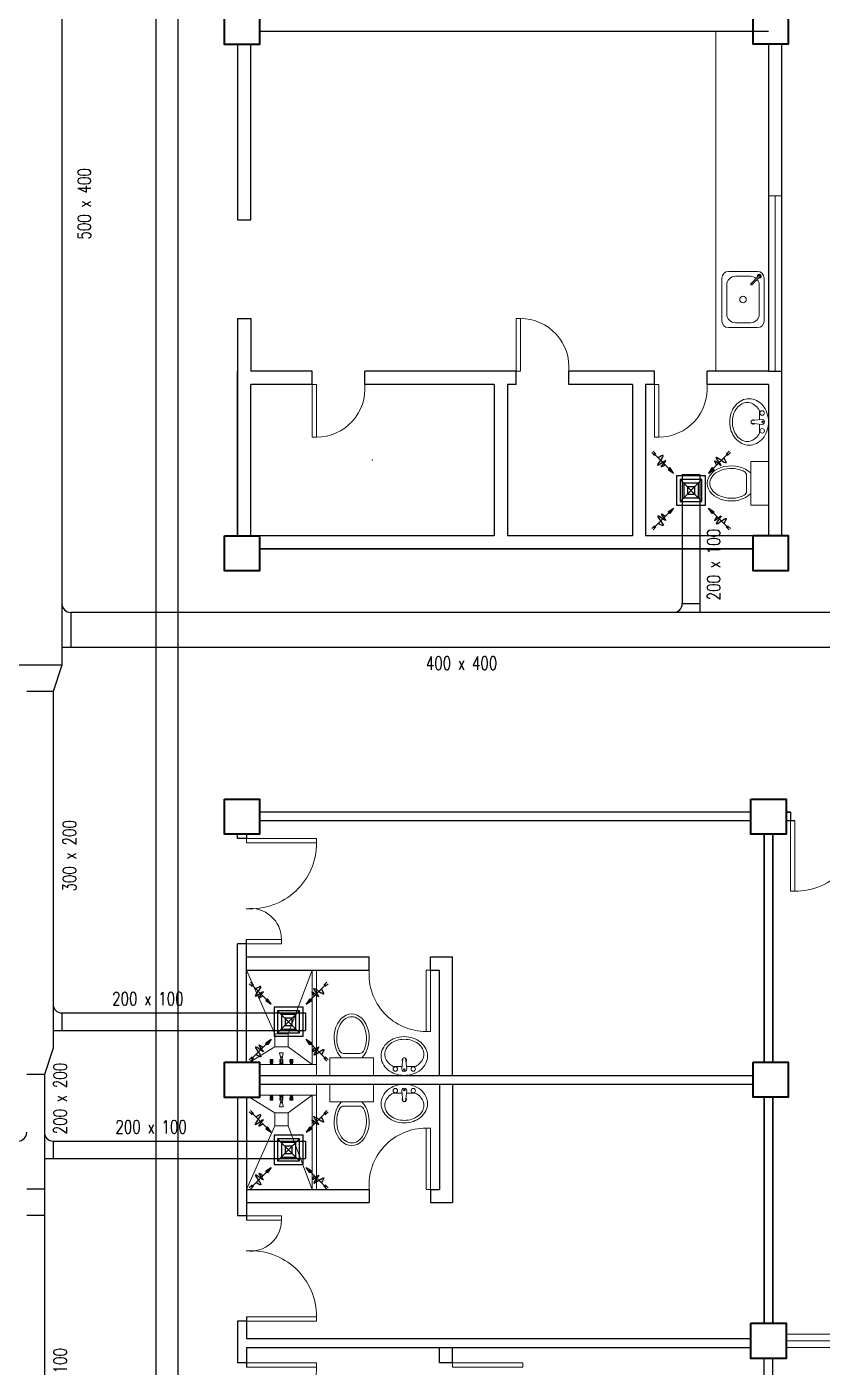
# Model space of a CAD drawing. Header units: millimetres. Extents: x 3 to 434, y 1 to 233.
# Drawn here: x 21.07 to 30.13, y 20.66 to 35.94 of the extents above; entities that cross this region are included whole.
import ezdxf

# ---------------------------------------------------------------- set-up
doc = ezdxf.new("R2010")
doc.units = ezdxf.units.MM
doc.header["$MEASUREMENT"] = 0
for name, color, linetype in [('ahu line', 150, 'Continuous'), ('AIR', 7, 'Continuous'), ('AIR-00', 8, 'Continuous'), ('AIR-03', 30, 'Continuous'), ('ducting label', 7, 'Continuous'), ('exhaust', 1, 'Continuous')]:
    doc.layers.add(name, color=color, linetype=linetype)
doc.styles.add('Arch-Dim', font='simplex.shx', dxfattribs={"width": 0.75})

# ---------------------------------------------------------------- blocks, each defined once
blk = doc.blocks.new('GRILL-C-IN')
at = {"layer": 'AIR-00', "ltscale": 3}
for p, q in [((-0.623, 0.601), (-0.674, 0.651)), ((-0.601, 0.623), (-0.651, 0.674)), ((-0.637, 0.637), (-0.3, 0.3)), ((0.637, 0.637), (0.3, 0.3)), ((0.601, 0.623), (0.651, 0.674)), ((0.623, 0.601), (0.674, 0.651)), ((-0.637, -0.637), (-0.3, -0.3)), ((0.637, -0.637), (0.3, -0.3)), ((-0.623, -0.601), (-0.674, -0.651)), ((-0.601, -0.623), (-0.651, -0.674)), ((0.601, -0.623), (0.651, -0.674)), ((0.623, -0.601), (0.674, -0.651))]:
    blk.add_line(p, q, dxfattribs=at)
at = {"layer": 'AIR-00', "color": 50}
for p, q in [((-0.188, 0.187), (0.187, -0.188)), ((0.187, 0.187), (-0.188, -0.188))]:
    blk.add_line(p, q, dxfattribs=at)
at = {"layer": 'AIR-00', "ltscale": 3}
for points in [[(-0.362, 0.393), (-0.393, 0.362), (-0.3, 0.3)], [(0.393, 0.362), (0.362, 0.393), (0.3, 0.3)], [(-0.362, -0.393), (-0.393, -0.362), (-0.3, -0.3)], [(0.393, -0.362), (0.362, -0.393), (0.3, -0.3)]]:
    blk.add_lwpolyline(points, close=True, dxfattribs=at)
at = {"layer": 'AIR-00', "color": 50}
for points in [[(-0.188, -0.188), (0.187, -0.188), (0.187, 0.187), (-0.188, 0.187)], [(-0.125, -0.125), (0.125, -0.125), (0.125, 0.125), (-0.125, 0.125)], [(-0.062, -0.062), (0.062, -0.062), (0.062, 0.062), (-0.062, 0.062)]]:
    blk.add_lwpolyline(points, close=True, dxfattribs=at)
at = {"layer": 'AIR-00', "ltscale": 3}
for points in [[(-0.441, 0.441), (-0.512, 0.404), (-0.432, 0.514), (-0.568, 0.43), (-0.477, 0.6), (-0.561, 0.561)], [(0.441, 0.441), (0.404, 0.512), (0.514, 0.432), (0.43, 0.568), (0.6, 0.477), (0.561, 0.561)], [(-0.441, -0.441), (-0.512, -0.404), (-0.432, -0.514), (-0.568, -0.43), (-0.477, -0.6), (-0.561, -0.561)], [(0.441, -0.441), (0.404, -0.512), (0.514, -0.432), (0.43, -0.568), (0.6, -0.477), (0.561, -0.561)]]:
    blk.add_spline(points, degree=3, dxfattribs=at)
for points in [[(-0.3, 0.3), (-0.362, 0.393), (-0.393, 0.362)], [(0.3, 0.3), (0.393, 0.362), (0.362, 0.393)], [(-0.3, -0.3), (-0.362, -0.393), (-0.393, -0.362)], [(0.3, -0.3), (0.393, -0.362), (0.362, -0.393)]]:
    blk.add_solid(points, dxfattribs=at)
at = {"layer": 'AIR-03', "color": 6}
blk.add_lwpolyline([(-0.25, -0.25), (0.25, -0.25), (0.25, 0.25), (-0.25, 0.25)], close=True, dxfattribs=at)

msp = doc.modelspace()

# ---------------------------------------------------------------- linework, layer by layer
at = {"color": 8, "linetype": 'ByBlock', "lineweight": 25}
for p, q in [((23.72, 35.888), (28.47, 35.888)), ((25.42, 35.888), (29.52, 35.888)), ((23.47, 35.737), (23.47, 33.737)), ((23.62, 33.737), (23.62, 35.737)), ((29.52, 35.739), (29.52, 32.012)), ((29.67, 35.739), (29.67, 32.012)), ((23.47, 33.737), (23.62, 33.737)), ((23.47, 32.612), (23.47, 30.137)), ((23.47, 32.612), (23.62, 32.612)), ((23.62, 32.612), (23.62, 32.012)), ((26.645, 32.012), (24.92, 32.012)), ((28.22, 32.012), (27.245, 32.012)), ((29.52, 32.012), (28.82, 32.012)), ((29.52, 32.012), (29.67, 32.012)), ((29.67, 32.012), (29.67, 30.139)), ((29.52, 31.862), (29.52, 30.137)), ((26.395, 30.137), (23.62, 30.137)), ((27.97, 30.137), (26.545, 30.137)), ((29.52, 30.137), (28.12, 30.137)), ((23.72, 29.987), (29.345, 29.987)), ((29.345, 29.987), (23.72, 29.987)), ((29.32, 26.987), (23.72, 26.987)), ((29.32, 26.887), (23.72, 26.887)), ((29.77, 26.987), (29.72, 26.987)), ((29.72, 26.987), (29.77, 26.987)), ((29.82, 26.887), (29.72, 26.887)), ((29.77, 26.987), (29.77, 26.887)), ((23.47, 26.687), (23.47, 26.737)), ((23.57, 26.737), (23.57, 26.687)), ((29.47, 24.139), (29.47, 26.737)), ((29.47, 26.737), (29.47, 24.139)), ((29.57, 24.139), (29.57, 26.737)), ((29.57, 26.737), (29.57, 24.139)), ((23.57, 26.687), (23.47, 26.687)), ((23.57, 24.137), (23.57, 25.537)), ((23.47, 24.137), (23.47, 25.487)), ((23.57, 25.487), (23.47, 25.487)), ((23.47, 24.137), (23.47, 25.487)), ((23.72, 23.987), (29.345, 23.987)), ((23.72, 23.887), (29.345, 23.887)), ((23.47, 23.737), (23.47, 22.387)), ((23.57, 23.737), (23.57, 22.337)), ((29.47, 21.162), (29.47, 23.739)), ((29.47, 23.739), (29.47, 21.162)), ((29.57, 21.162), (29.57, 23.739)), ((29.57, 23.739), (29.57, 21.162)), ((23.57, 22.387), (23.47, 22.387)), ((23.57, 21.237), (23.57, 20.987)), ((23.47, 21.187), (23.47, 20.937)), ((23.57, 21.187), (23.47, 21.187)), ((23.47, 20.937), (23.47, 20.712)), ((23.57, 20.987), (29.32, 20.987)), ((23.57, 20.887), (23.57, 20.662)), ((23.57, 20.887), (29.32, 20.887)), ((23.57, 20.712), (23.47, 20.712)), ((29.47, 18.139), (29.47, 20.762)), ((29.57, 18.139), (29.57, 20.762))]:
    msp.add_line(p, q, dxfattribs=at)
at = {"color": 8, "linetype": 'ByBlock', "lineweight": 9}
for p, q in [((28.92, 35.888), (28.92, 32.012)), ((23.47, 35.737), (23.62, 35.737)), ((29.67, 34.012), (29.52, 34.012)), ((29.595, 34.012), (29.595, 32.012)), ((29.67, 32.012), (29.67, 34.012)), ((23.47, 24.187), (23.47, 24.137)), ((23.57, 24.237), (23.57, 24.137)), ((23.72, 24.112), (24.37, 24.112)), ((23.72, 23.762), (24.37, 23.762)), ((29.72, 21.037), (32.47, 21.037)), ((31.12, 20.962), (29.72, 20.962)), ((29.72, 20.887), (32.57, 20.887))]:
    msp.add_line(p, q, dxfattribs=at)
at = {"color": 8, "lineweight": 9, "ltscale": 0.4}
for p, q in [((29.395, 33.149), (29.065, 33.149)), ((28.99, 33.074), (28.99, 32.584)), ((29.315, 33.094), (29.145, 33.094)), ((29.411, 33.102), (29.32, 33.01)), ((29.423, 33.089), (29.332, 32.998)), ((29.47, 32.584), (29.47, 33.074)), ((29.045, 32.994), (29.045, 32.664)), ((29.415, 32.664), (29.415, 32.994)), ((29.145, 32.564), (29.315, 32.564)), ((29.065, 32.509), (29.395, 32.509))]:
    msp.add_line(p, q, dxfattribs=at)
at = {"color": 8, "linetype": 'ByBlock', "lineweight": 25, "ltscale": 0.3}
for p, q in [((23.47, 30.137), (23.47, 32.012)), ((24.32, 32.012), (23.62, 32.012)), ((24.32, 31.862), (24.32, 32.012)), ((26.645, 32.012), (24.92, 32.012)), ((24.92, 31.862), (24.92, 32.012)), ((26.645, 31.862), (26.645, 32.012)), ((28.22, 32.012), (27.245, 32.012)), ((27.245, 31.862), (27.245, 32.012)), ((28.22, 31.862), (28.22, 32.012)), ((29.52, 32.012), (28.82, 32.012)), ((28.82, 31.862), (28.82, 32.012)), ((23.62, 30.137), (23.62, 31.862)), ((24.32, 31.862), (23.62, 31.862)), ((26.395, 31.862), (24.92, 31.862)), ((26.395, 31.862), (26.395, 30.137)), ((26.545, 31.862), (26.545, 30.137)), ((26.645, 31.862), (26.545, 31.862)), ((27.97, 31.862), (27.245, 31.862)), ((27.97, 31.862), (27.97, 30.137)), ((28.12, 31.862), (28.12, 30.137)), ((28.22, 31.862), (28.12, 31.862)), ((28.22, 31.862), (28.12, 31.862)), ((29.52, 31.862), (28.82, 31.862)), ((23.57, 25.337), (24.97, 25.337)), ((24.97, 25.187), (24.97, 25.337)), ((25.67, 25.337), (25.92, 25.337)), ((25.67, 25.187), (25.67, 25.337)), ((25.92, 23.987), (25.92, 25.337)), ((23.57, 25.187), (24.97, 25.187)), ((25.67, 25.187), (25.77, 25.187)), ((25.77, 23.987), (25.77, 25.187)), ((25.77, 23.887), (25.77, 22.687)), ((25.92, 23.887), (25.92, 22.537)), ((23.57, 22.687), (24.97, 22.687)), ((24.97, 22.687), (24.97, 22.537)), ((25.67, 22.687), (25.77, 22.687)), ((25.67, 22.687), (25.67, 22.537)), ((23.57, 22.537), (24.97, 22.537)), ((25.67, 22.537), (25.92, 22.537))]:
    msp.add_line(p, q, dxfattribs=at)
at = {"color": 8, "lineweight": 9}
for p, q in [((29.323, 31.449), (29.444, 31.462)), ((29.323, 31.42), (29.444, 31.406)), ((29.521, 30.984), (29.321, 30.984)), ((29.321, 30.984), (29.321, 30.484)), ((29.521, 30.484), (29.521, 30.984)), ((29.271, 30.825), (29.271, 30.644)), ((29.321, 30.484), (29.521, 30.484)), ((23.843, 24.169), (23.84, 24.167)), ((23.84, 24.167), (23.873, 24.167)), ((23.84, 24.167), (23.84, 24.145)), ((23.84, 24.145), (23.842, 24.141)), ((23.842, 24.139), (23.842, 24.133)), ((23.843, 24.17), (23.869, 24.17)), ((23.843, 24.17), (23.843, 24.169)), ((23.843, 24.169), (23.869, 24.169)), ((23.843, 24.158), (23.843, 24.146)), ((23.843, 24.145), (23.85, 24.145)), ((23.85, 24.158), (23.85, 24.146)), ((23.862, 24.158), (23.862, 24.146)), ((23.869, 24.145), (23.862, 24.145)), ((23.869, 24.17), (23.869, 24.169)), ((23.869, 24.169), (23.873, 24.167)), ((23.869, 24.158), (23.869, 24.146)), ((23.87, 24.139), (23.87, 24.133)), ((23.873, 24.145), (23.871, 24.141)), ((23.873, 24.167), (23.873, 24.145)), ((23.958, 24.197), (23.949, 24.239)), ((23.989, 24.244), (23.951, 24.244)), ((23.957, 24.169), (23.953, 24.167)), ((23.953, 24.167), (23.962, 24.167)), ((23.953, 24.167), (23.953, 24.145)), ((23.953, 24.145), (23.955, 24.141)), ((23.956, 24.139), (23.956, 24.133)), ((23.957, 24.17), (23.962, 24.17)), ((23.957, 24.17), (23.957, 24.169)), ((23.957, 24.169), (23.962, 24.169)), ((23.957, 24.158), (23.957, 24.146)), ((23.957, 24.145), (23.962, 24.145)), ((23.958, 24.19), (23.958, 24.197)), ((23.958, 24.197), (23.982, 24.197)), ((23.958, 24.197), (23.982, 24.197)), ((23.982, 24.19), (23.958, 24.19)), ((23.962, 24.19), (23.962, 24.127)), ((23.977, 24.127), (23.977, 24.19)), ((23.977, 24.17), (23.983, 24.17)), ((23.977, 24.169), (23.983, 24.169)), ((23.977, 24.167), (23.987, 24.167)), ((23.983, 24.145), (23.977, 24.145)), ((23.982, 24.197), (23.991, 24.239)), ((23.982, 24.197), (23.982, 24.19)), ((23.983, 24.17), (23.983, 24.169)), ((23.983, 24.169), (23.987, 24.167)), ((23.983, 24.158), (23.983, 24.146)), ((23.987, 24.145), (23.984, 24.141)), ((23.984, 24.139), (23.984, 24.133)), ((23.987, 24.167), (23.987, 24.145)), ((24.07, 24.169), (24.067, 24.167)), ((24.067, 24.167), (24.067, 24.145)), ((24.067, 24.167), (24.1, 24.167)), ((24.067, 24.145), (24.069, 24.141)), ((24.07, 24.17), (24.07, 24.169)), ((24.07, 24.17), (24.097, 24.17)), ((24.07, 24.169), (24.097, 24.169)), ((24.07, 24.158), (24.07, 24.146)), ((24.07, 24.145), (24.078, 24.145)), ((24.07, 24.139), (24.07, 24.133)), ((24.077, 24.158), (24.077, 24.146)), ((24.097, 24.145), (24.089, 24.145)), ((24.09, 24.158), (24.09, 24.146)), ((24.097, 24.17), (24.097, 24.169)), ((24.097, 24.169), (24.1, 24.167)), ((24.097, 24.158), (24.097, 24.146)), ((24.1, 24.145), (24.098, 24.141)), ((24.098, 24.139), (24.098, 24.133)), ((24.1, 24.167), (24.1, 24.145)), ((24.52, 23.987), (24.52, 24.187)), ((24.52, 24.187), (25.02, 24.187)), ((24.679, 24.237), (24.86, 24.237)), ((25.02, 24.187), (25.02, 23.987)), ((25.355, 24.185), (25.342, 24.063)), ((25.384, 24.185), (25.398, 24.063)), ((23.839, 24.112), (23.843, 24.119)), ((23.839, 24.112), (23.873, 24.112)), ((23.839, 24.112), (23.873, 24.112)), ((23.839, 24.112), (23.839, 24.112)), ((23.842, 24.133), (23.843, 24.131)), ((23.842, 24.133), (23.87, 24.133)), ((23.843, 24.131), (23.87, 24.131)), ((23.843, 24.119), (23.87, 24.119)), ((23.845, 24.119), (23.845, 24.131)), ((23.868, 24.119), (23.868, 24.131)), ((23.87, 24.133), (23.87, 24.131)), ((23.873, 24.112), (23.87, 24.119)), ((23.873, 24.112), (23.873, 24.112)), ((23.953, 24.118), (23.941, 24.112)), ((23.941, 24.112), (23.999, 24.112)), ((23.987, 24.127), (23.953, 24.127)), ((23.953, 24.127), (23.953, 24.118)), ((23.987, 24.118), (23.953, 24.118)), ((23.953, 24.118), (23.987, 24.118)), ((23.956, 24.133), (23.962, 24.133)), ((23.956, 24.133), (23.957, 24.131)), ((23.957, 24.131), (23.962, 24.131)), ((23.959, 24.127), (23.959, 24.131)), ((23.962, 24.127), (23.977, 24.127)), ((23.977, 24.133), (23.984, 24.133)), ((23.977, 24.131), (23.983, 24.131)), ((23.981, 24.127), (23.981, 24.131)), ((23.984, 24.133), (23.983, 24.131)), ((23.987, 24.118), (23.987, 24.127)), ((23.999, 24.112), (23.987, 24.118)), ((24.066, 24.113), (24.07, 24.119)), ((24.066, 24.113), (24.066, 24.112)), ((24.066, 24.113), (24.101, 24.113)), ((24.066, 24.112), (24.101, 24.112)), ((24.07, 24.133), (24.098, 24.133)), ((24.07, 24.133), (24.07, 24.131)), ((24.07, 24.131), (24.097, 24.131)), ((24.07, 24.119), (24.097, 24.119)), ((24.072, 24.119), (24.072, 24.131)), ((24.095, 24.119), (24.095, 24.131)), ((24.098, 24.133), (24.097, 24.131)), ((24.101, 24.113), (24.097, 24.119)), ((24.101, 24.113), (24.101, 24.112)), ((25.02, 23.987), (24.52, 23.987)), ((24.52, 23.887), (24.52, 23.687)), ((25.02, 23.887), (24.52, 23.887)), ((25.02, 23.687), (25.02, 23.887)), ((23.839, 23.762), (23.873, 23.762)), ((23.839, 23.761), (23.839, 23.762)), ((23.839, 23.761), (23.873, 23.761)), ((23.839, 23.761), (23.843, 23.754)), ((23.84, 23.728), (23.842, 23.732)), ((23.84, 23.706), (23.84, 23.728)), ((23.84, 23.706), (23.873, 23.706)), ((23.843, 23.705), (23.84, 23.706)), ((23.842, 23.74), (23.843, 23.742)), ((23.842, 23.74), (23.87, 23.74)), ((23.842, 23.734), (23.842, 23.74)), ((23.843, 23.754), (23.87, 23.754)), ((23.843, 23.742), (23.87, 23.742)), ((23.843, 23.728), (23.85, 23.728)), ((23.843, 23.715), (23.843, 23.727)), ((23.843, 23.705), (23.869, 23.705)), ((23.843, 23.703), (23.843, 23.705)), ((23.843, 23.703), (23.869, 23.703)), ((23.845, 23.754), (23.845, 23.742)), ((23.85, 23.715), (23.85, 23.727)), ((23.869, 23.728), (23.862, 23.728)), ((23.862, 23.715), (23.862, 23.727)), ((23.868, 23.754), (23.868, 23.742)), ((23.869, 23.715), (23.869, 23.727)), ((23.869, 23.705), (23.873, 23.706)), ((23.869, 23.703), (23.869, 23.705)), ((23.873, 23.761), (23.87, 23.754)), ((23.87, 23.74), (23.87, 23.742)), ((23.87, 23.734), (23.87, 23.74)), ((23.873, 23.728), (23.871, 23.732)), ((23.873, 23.761), (23.873, 23.762)), ((23.873, 23.706), (23.873, 23.728)), ((23.953, 23.756), (23.941, 23.762)), ((23.941, 23.762), (23.999, 23.762)), ((23.987, 23.756), (23.953, 23.756)), ((23.953, 23.746), (23.953, 23.756)), ((23.953, 23.756), (23.987, 23.756)), ((23.987, 23.746), (23.953, 23.746)), ((23.953, 23.728), (23.955, 23.732)), ((23.953, 23.706), (23.953, 23.728)), ((23.953, 23.706), (23.962, 23.706)), ((23.957, 23.705), (23.953, 23.706)), ((23.956, 23.74), (23.957, 23.742)), ((23.956, 23.74), (23.962, 23.74)), ((23.956, 23.734), (23.956, 23.74)), ((23.957, 23.742), (23.962, 23.742)), ((23.957, 23.728), (23.962, 23.728)), ((23.957, 23.715), (23.957, 23.727)), ((23.957, 23.705), (23.962, 23.705)), ((23.957, 23.703), (23.957, 23.705)), ((23.957, 23.703), (23.962, 23.703)), ((23.958, 23.684), (23.958, 23.676)), ((23.982, 23.684), (23.958, 23.684)), ((23.959, 23.746), (23.959, 23.742)), ((23.962, 23.684), (23.962, 23.746)), ((23.962, 23.746), (23.977, 23.746)), ((23.977, 23.746), (23.977, 23.684)), ((23.977, 23.742), (23.983, 23.742)), ((23.977, 23.74), (23.984, 23.74)), ((23.983, 23.728), (23.977, 23.728)), ((23.977, 23.706), (23.987, 23.706)), ((23.977, 23.705), (23.983, 23.705)), ((23.977, 23.703), (23.983, 23.703)), ((23.981, 23.746), (23.981, 23.742)), ((23.982, 23.676), (23.982, 23.684)), ((23.984, 23.74), (23.983, 23.742)), ((23.983, 23.715), (23.983, 23.727)), ((23.983, 23.705), (23.987, 23.706)), ((23.983, 23.703), (23.983, 23.705)), ((23.984, 23.734), (23.984, 23.74)), ((23.987, 23.728), (23.984, 23.732)), ((23.999, 23.762), (23.987, 23.756)), ((23.987, 23.756), (23.987, 23.746)), ((23.987, 23.706), (23.987, 23.728)), ((24.066, 23.761), (24.066, 23.762)), ((24.066, 23.762), (24.101, 23.762)), ((24.066, 23.761), (24.07, 23.754)), ((24.066, 23.761), (24.101, 23.761)), ((24.067, 23.728), (24.069, 23.732)), ((24.067, 23.706), (24.067, 23.728)), ((24.07, 23.705), (24.067, 23.706)), ((24.067, 23.706), (24.1, 23.706)), ((24.07, 23.754), (24.097, 23.754)), ((24.07, 23.742), (24.097, 23.742)), ((24.07, 23.74), (24.07, 23.742)), ((24.07, 23.734), (24.07, 23.74)), ((24.07, 23.74), (24.098, 23.74)), ((24.07, 23.728), (24.078, 23.728)), ((24.07, 23.715), (24.07, 23.727)), ((24.07, 23.703), (24.07, 23.705)), ((24.07, 23.705), (24.097, 23.705)), ((24.07, 23.703), (24.097, 23.703)), ((24.072, 23.754), (24.072, 23.742)), ((24.077, 23.715), (24.077, 23.727)), ((24.097, 23.728), (24.089, 23.728)), ((24.09, 23.715), (24.09, 23.727)), ((24.095, 23.754), (24.095, 23.742)), ((24.101, 23.761), (24.097, 23.754)), ((24.098, 23.74), (24.097, 23.742)), ((24.097, 23.715), (24.097, 23.727)), ((24.097, 23.705), (24.1, 23.706)), ((24.097, 23.703), (24.097, 23.705)), ((24.098, 23.734), (24.098, 23.74)), ((24.1, 23.728), (24.098, 23.732)), ((24.1, 23.706), (24.1, 23.728)), ((24.101, 23.761), (24.101, 23.762)), ((24.52, 23.687), (25.02, 23.687)), ((25.355, 23.689), (25.342, 23.811)), ((25.384, 23.689), (25.398, 23.811)), ((23.958, 23.676), (23.949, 23.634)), ((23.989, 23.63), (23.951, 23.63)), ((23.958, 23.676), (23.982, 23.676)), ((23.958, 23.676), (23.982, 23.676)), ((23.982, 23.676), (23.991, 23.634)), ((24.679, 23.637), (24.86, 23.637))]:
    msp.add_line(p, q, dxfattribs=at)
at = {"color": 8, "linetype": 'ByBlock', "lineweight": 9, "ltscale": 0.3}
for p, q in [((23.895, 24.462), (23.57, 25.187)), ((24.045, 24.462), (24.32, 25.187)), ((23.895, 24.312), (23.611, 24.137)), ((24.045, 24.312), (24.32, 24.112)), ((23.895, 23.562), (23.611, 23.737)), ((24.045, 23.562), (24.32, 23.762)), ((23.895, 23.412), (23.57, 22.687)), ((24.045, 23.412), (24.32, 22.687))]:
    msp.add_line(p, q, dxfattribs=at)
at = {"color": 8, "linetype": 'Continuous', "lineweight": 25}
for p, q in [((25.77, 20.712), (25.77, 20.887)), ((25.92, 20.712), (25.92, 20.887)), ((25.92, 20.712), (25.77, 20.712))]:
    msp.add_line(p, q, dxfattribs=at)
at = {"color": 8, "linetype": 'ByBlock', "lineweight": 35}
for points in [[(23.32, 36.137), (23.72, 36.137), (23.72, 35.737), (23.32, 35.737)], [(29.345, 36.139), (29.745, 36.139), (29.745, 35.739), (29.345, 35.739)], [(23.32, 30.137), (23.72, 30.137), (23.72, 29.737), (23.32, 29.737)], [(29.345, 30.139), (29.745, 30.139), (29.745, 29.739), (29.345, 29.739)], [(23.32, 27.137), (23.72, 27.137), (23.72, 26.737), (23.32, 26.737)], [(29.32, 27.137), (29.72, 27.137), (29.72, 26.737), (29.32, 26.737)], [(23.32, 24.137), (23.72, 24.137), (23.72, 23.737), (23.32, 23.737)], [(29.345, 24.139), (29.745, 24.139), (29.745, 23.739), (29.345, 23.739)], [(29.32, 21.162), (29.72, 21.162), (29.72, 20.762), (29.32, 20.762)]]:
    msp.add_lwpolyline(points, close=True, dxfattribs=at)
at = {"color": 8, "lineweight": 13, "ltscale": 0.03}
for points in [[(26.645, 32.012), (26.695, 32.012), (26.695, 32.612), (26.645, 32.612)], [(24.32, 31.862), (24.37, 31.862), (24.37, 31.262), (24.32, 31.262)], [(28.22, 31.862), (28.27, 31.862), (28.27, 31.262), (28.22, 31.262)], [(29.82, 26.887), (29.77, 26.887), (29.77, 26.087), (29.82, 26.087)], [(23.57, 26.637), (23.57, 26.687), (24.37, 26.687), (24.37, 26.637)], [(23.57, 25.487), (23.57, 25.537), (23.97, 25.537), (23.97, 25.487)], [(25.67, 25.187), (25.62, 25.187), (25.62, 24.487), (25.67, 24.487)], [(25.67, 22.687), (25.62, 22.687), (25.62, 23.387), (25.67, 23.387)], [(23.57, 22.387), (23.57, 22.337), (23.97, 22.337), (23.97, 22.387)], [(23.57, 21.237), (23.57, 21.187), (24.37, 21.187), (24.37, 21.237)], [(23.57, 20.662), (23.57, 20.712), (24.37, 20.712), (24.37, 20.662)], [(25.92, 20.662), (25.92, 20.712), (26.72, 20.712), (26.72, 20.662)]]:
    msp.add_lwpolyline(points, close=True, dxfattribs=at)
at = {"color": 8, "lineweight": 9}
for points in [[(29.3, 31.699, 0.11576), (29.217, 31.68, 0.104047), (29.143, 31.622, 0.090875), (29.096, 31.538, 0.083344), (29.079, 31.434, 0.083344), (29.096, 31.331, 0.090875), (29.143, 31.247, 0.104047), (29.217, 31.189, 0.11576), (29.3, 31.169, 0.11576), (29.382, 31.189, 0.104047), (29.456, 31.247, 0.090875), (29.503, 31.331, 0.083344), (29.521, 31.434, 0.083344), (29.503, 31.538, 0.090875), (29.456, 31.622, 0.104047), (29.382, 31.68, 0.11576)], [(25.105, 24.208, -0.11576), (25.124, 24.29, -0.104047), (25.183, 24.364, -0.090875), (25.266, 24.411, -0.083344), (25.37, 24.429, -0.083344), (25.473, 24.411, -0.090875), (25.557, 24.364, -0.104047), (25.616, 24.29, -0.11576), (25.635, 24.208, -0.11576), (25.616, 24.125, -0.104047), (25.557, 24.051, -0.090875), (25.473, 24.004, -0.083344), (25.37, 23.987, -0.083344), (25.266, 24.004, -0.090875), (25.183, 24.051, -0.104047), (25.124, 24.125, -0.11576)]]:
    msp.add_lwpolyline(points, format="xyb", close=True, dxfattribs=at)
for points in [[(29.279, 31.657, 0.124838), (29.216, 31.641, 0.105788), (29.158, 31.592, 0.086697), (29.122, 31.522, 0.076776), (29.109, 31.434, 0.076776), (29.122, 31.347, 0.086697), (29.158, 31.277, 0.105788), (29.216, 31.228, 0.124838), (29.279, 31.212, 0.124838), (29.341, 31.228, 0.105788), (29.399, 31.277, 0.040067), (29.419, 31.308), (29.419, 31.41, 0.040067)], [(29.419, 31.459), (29.419, 31.561, 0.040067), (29.399, 31.592, 0.105788), (29.341, 31.641, 0.124838), (29.279, 31.657, 0.124838)], [(25.147, 24.229, -0.124838), (25.163, 24.291, -0.105788), (25.213, 24.349, -0.086697), (25.282, 24.385, -0.076776), (25.37, 24.399, -0.076776), (25.457, 24.385, -0.086697), (25.527, 24.349, -0.105788), (25.577, 24.291, -0.124838), (25.592, 24.229, -0.124838), (25.577, 24.166, -0.105788), (25.527, 24.109, -0.040067), (25.497, 24.089), (25.394, 24.089, -0.040067)], [(25.346, 24.089), (25.243, 24.089, -0.040067), (25.213, 24.109, -0.105788), (25.163, 24.166, -0.124838), (25.147, 24.229, -0.124838)], [(25.147, 23.645, 0.124838), (25.163, 23.582, 0.105788), (25.213, 23.525, 0.086697), (25.282, 23.488, 0.076776), (25.37, 23.475, 0.076776), (25.457, 23.488, 0.086697), (25.527, 23.525, 0.105788), (25.577, 23.582, 0.124838), (25.592, 23.645, 0.124838), (25.577, 23.707, 0.105788), (25.527, 23.765, 0.040067), (25.497, 23.785), (25.394, 23.785, 0.040067)], [(25.346, 23.785), (25.243, 23.785, 0.040067), (25.213, 23.765, 0.105788), (25.163, 23.707, 0.124838), (25.147, 23.645, 0.124838)]]:
    msp.add_lwpolyline(points, format="xyb", dxfattribs=at)
at = {"color": 8, "linetype": 'ByBlock', "lineweight": 9, "ltscale": 0.3}
for points in [[(24.32, 24.112), (24.32, 25.187), (24.37, 25.187), (24.37, 23.987), (24.37, 23.987)], [(24.32, 23.762), (24.32, 22.687), (24.37, 22.687), (24.37, 23.887), (24.37, 23.887)]]:
    msp.add_lwpolyline(points, dxfattribs=at)
at = {"color": 8, "linetype": 'ByBlock', "lineweight": 9, "ltscale": 0.03}
for points in [[(24.045, 24.312), (23.895, 24.312), (23.895, 24.462), (24.045, 24.462)], [(24.045, 23.562), (23.895, 23.562), (23.895, 23.412), (24.045, 23.412)]]:
    msp.add_lwpolyline(points, close=True, dxfattribs=at)
at = {"color": 8, "lineweight": 9, "ltscale": 0.4}
msp.add_circle((29.23, 32.829), 0.0375, dxfattribs=at)
at = {"color": 8, "lineweight": 9}
for centre, radius in [((29.448, 31.536), 0.0255), ((29.448, 31.333), 0.0255), ((29.454, 31.434), 0.0095), ((25.268, 24.06), 0.0255), ((25.37, 24.053), 0.0095), ((25.472, 24.06), 0.0255), ((25.268, 23.814), 0.0255), ((25.472, 23.814), 0.0255), ((25.37, 23.82), 0.0095)]:
    msp.add_circle(centre, radius, dxfattribs=at)
at = {"color": 8, "lineweight": 9, "ltscale": 0.4}
for centre, radius, start, end in [((29.065, 33.074), 0.075, 90, 180), ((29.395, 33.074), 0.075, 0, 90), ((29.145, 32.994), 0.1, 90, 180), ((29.315, 32.994), 0.1, 50.0132, 90), ((29.326, 33.004), 0.00874, 135, 315), ((29.315, 32.994), 0.1, 0, 39.9868), ((29.417, 33.095), 0.0217, 248.7565, 201.2435), ((29.417, 33.095), 0.0145, 262.0499, 187.9501), ((29.417, 33.095), 0.00874, 315, 135), ((29.065, 32.584), 0.075, 180, 270), ((29.145, 32.664), 0.1, 180, 270), ((29.315, 32.664), 0.1, 270, 0), ((29.395, 32.584), 0.075, 270, 0)]:
    msp.add_arc(centre, radius, start, end, dxfattribs=at)
at = {"color": 8, "lineweight": 13, "ltscale": 0.03}
for centre, radius, start, end in [((26.695, 32.06), 0.552, 355.0209, 90), ((24.37, 31.814), 0.552, 270, 4.9791), ((28.27, 31.814), 0.552, 270, 4.9791), ((29.82, 26.838), 0.752, 270, 3.6952), ((23.618, 26.637), 0.752, 266.3048, 0), ((23.617, 25.537), 0.353, 0, 97.6281), ((25.62, 25.139), 0.652, 175.7578, 270), ((25.62, 22.735), 0.652, 90, 184.2422), ((23.617, 22.337), 0.353, 262.3719, 0), ((23.618, 21.237), 0.752, 0, 93.6952), ((23.618, 20.662), 0.752, 266.3048, 0)]:
    msp.add_arc(centre, radius, start, end, dxfattribs=at)
at = {"color": 8, "lineweight": 9}
for centre, radius, start, end in [((29.346, 31.434), 0.025, 161.3793, 198.6207), ((29.416, 31.434), 0.0948, 171.2026, 188.7974), ((29.346, 31.434), 0.025, 48.7978, 143.6932), ((29.346, 31.434), 0.025, 216.3068, 311.2022), ((29.448, 31.434), 0.028, 263.7545, 96.2455), ((29.221, 30.825), 0.05, 0, 61.8499), ((29.221, 30.644), 0.05, 298.0084, 360), ((24.679, 24.287), 0.05, 208.1501, 270), ((24.86, 24.287), 0.05, 270, 331.9916), ((25.37, 24.162), 0.025, 126.3068, 221.2022), ((25.37, 24.091), 0.0948, 81.2026, 98.7974), ((25.37, 24.162), 0.025, 71.3793, 108.6207), ((25.37, 24.162), 0.025, 318.7978, 53.6932), ((25.37, 24.06), 0.028, 173.7545, 6.2455), ((25.354, 23.617), 0.267, 109.0569, 129.8268), ((25.37, 23.57), 0.317, 90, 109.0569), ((25.37, 23.814), 0.028, 353.7545, 186.2455), ((25.37, 23.57), 0.317, 70.9431, 90), ((25.386, 23.617), 0.267, 50.1732, 70.9431), ((25.29, 23.666), 0.185, 153.5873, 180), ((25.329, 23.647), 0.228, 129.8268, 153.5873), ((25.37, 23.712), 0.025, 138.7978, 233.6932), ((25.37, 23.783), 0.0948, 261.2026, 278.7974), ((25.37, 23.712), 0.025, 251.3793, 288.6207), ((25.37, 23.712), 0.025, 306.3068, 41.2022), ((25.411, 23.647), 0.228, 26.4127, 50.1732), ((25.449, 23.666), 0.185, 0, 26.4127), ((24.679, 23.587), 0.05, 90, 151.8499), ((24.86, 23.587), 0.05, 28.0084, 90), ((25.29, 23.666), 0.185, 180, 206.4127), ((25.329, 23.685), 0.228, 206.4127, 230.1732), ((25.411, 23.685), 0.228, 309.8268, 333.5873), ((25.449, 23.666), 0.185, 333.5873, 0), ((25.354, 23.715), 0.267, 230.1732, 250.9431), ((25.37, 23.762), 0.317, 250.9431, 270), ((25.37, 23.762), 0.317, 270, 289.0569), ((25.386, 23.715), 0.267, 289.0569, 309.8268)]:
    msp.add_arc(centre, radius, start, end, dxfattribs=at)
for centre, major_axis, ratio, start_param, end_param in [((29.096, 30.734), (0.275, 0), 0.727273, 0.612555, 5.670631), ((23.953, 24.24), (-0.00268, 0.00268), 1, -0.216453, 1.153609), ((23.831, 23.716), (0.00896, 0.00896), 1, -1.559299, -0.848214), ((23.828, 23.721), (0.0118, 0.0118), 1, -0.264769, -0.132543), ((23.838, 23.734), (0.00268, -0.00268), 1, 0.291344, 0.785286), ((23.839, 23.727), (0.00268, 0.00268), 1, -0.785511, -0.157871), ((23.854, 23.727), (0.00268, -0.00268), 1, 3.299239, 3.926878), ((23.861, 23.716), (0.00738, -0.00738), 1, 4.000472, 4.78527), ((23.861, 23.722), (0.00887, 0.00887), 1, 1.36743, 1.728443), ((23.856, 23.729), (0.00268, 0.00268), 1, 0.203142, 1.36743), ((23.856, 23.711), (0.00268, -0.00268), 1, 4.78527, 6.21008), ((23.851, 23.722), (0.00887, -0.00887), 1, 1.412925, 1.773938), ((23.852, 23.716), (0.00738, 0.00738), 1, 4.639283, 5.424081), ((23.859, 23.727), (0.00268, -0.00268), 1, 0.785286, 1.412925), ((23.873, 23.727), (0.00268, -0.00268), 1, 3.299239, 3.926878), ((23.882, 23.716), (0.00896, -0.00896), 1, 3.989582, 4.700667), ((23.874, 23.734), (0.00268, -0.00268), 1, 3.926878, 4.42082), ((23.885, 23.721), (0.0118, 0.0118), 1, 1.703115, 1.83534), ((23.944, 23.716), (0.00896, -0.00896), 1, 0.011497, 0.722582), ((23.952, 23.734), (0.00268, 0.00268), 1, -1.279452, -0.785511), ((23.942, 23.721), (0.0118, -0.0118), 1, 1.306028, 1.438253), ((23.953, 23.727), (0.00268, 0.00268), 1, -0.785511, -0.157871), ((23.987, 23.727), (0.00268, -0.00268), 1, 3.299239, 3.926878), ((23.996, 23.716), (0.00896, 0.00896), 1, 2.418785, 3.129871), ((23.988, 23.734), (0.00268, -0.00268), 1, 3.926878, 4.42082), ((23.998, 23.721), (0.0118, -0.0118), 1, 3.273911, 3.406137), ((24.058, 23.716), (0.00896, 0.00896), 1, -1.559299, -0.848214), ((24.066, 23.734), (0.00268, 0.00268), 1, -1.279452, -0.785511), ((24.055, 23.721), (0.0118, 0.0118), 1, -0.264769, -0.132543), ((24.067, 23.727), (0.00268, -0.00268), 1, 0.785286, 1.412925), ((24.081, 23.727), (0.00268, -0.00268), 1, 3.299239, 3.926878), ((24.088, 23.716), (0.00738, -0.00738), 1, 4.000472, 4.78527), ((24.088, 23.722), (0.00887, -0.00887), 1, 2.938226, 3.299239), ((24.084, 23.729), (0.00268, 0.00268), 1, 0.203142, 1.36743), ((24.084, 23.711), (0.00268, 0.00268), 1, 3.214474, 4.639283), ((24.079, 23.722), (0.00887, 0.00887), 1, -0.157871, 0.203142), ((24.079, 23.716), (0.00738, -0.00738), 1, 6.21008, 6.994878), ((24.086, 23.727), (0.00268, -0.00268), 1, 0.785286, 1.412925), ((24.112, 23.721), (0.0118, 0.0118), 1, 1.703115, 1.83534), ((24.1, 23.727), (0.00268, 0.00268), 1, 1.728443, 2.356082), ((24.109, 23.716), (0.00896, 0.00896), 1, 2.418785, 3.129871), ((24.101, 23.734), (0.00268, 0.00268), 1, 2.356082, 2.850023), ((24.77, 23.462), (0, 0.275), 0.727273, 0.612555, 5.670631), ((23.987, 23.633), (0.00268, -0.00268), 1, 6.066508, 7.43657)]:
    msp.add_ellipse(centre, major_axis=major_axis, ratio=ratio, start_param=start_param, end_param=end_param, dxfattribs=at)
at = {"color": 8, "lineweight": 9, "extrusion": (0, 0, -1)}
msp.add_ellipse((24.77, 24.412), major_axis=(0, -0.275), ratio=0.727273, start_param=0.612555, end_param=5.670631, dxfattribs=at)
at = {"color": 8, "lineweight": 9, "extrusion": (4.99074e-41, 2.88216e-41, -1)}
for centre, major_axis, start_param, end_param in [((23.831, 24.157), (0.00896, 0.00896), 0.011497, 0.722582), ((23.828, 24.152), (-0.0118, 0.0118), 2.876824, 3.009049), ((23.839, 24.146), (-0.00268, 0.00268), 2.356082, 2.983721), ((23.838, 24.139), (-0.00268, 0.00268), 1.862141, 2.356082), ((23.861, 24.158), (0.00738, 0.00738), 4.000472, 4.78527), ((23.854, 24.146), (0.00268, 0.00268), 3.299239, 3.926878), ((23.861, 24.151), (-0.00887, 0.00887), 4.509022, 4.870036), ((23.856, 24.163), (0.00268, 0.00268), -1.497915, -0.073106), ((23.856, 24.144), (0.00268, 0.00268), 1.773938, 2.938226), ((23.851, 24.151), (-0.00887, 0.00887), 2.983721, 3.344735), ((23.852, 24.158), (-0.00738, 0.00738), 1.497691, 2.282489), ((23.859, 24.146), (0.00268, 0.00268), 0.785286, 1.412925), ((23.882, 24.157), (-0.00896, 0.00896), 5.560378, 6.271464), ((23.873, 24.146), (-0.00268, 0.00268), 4.870036, 5.497675), ((23.885, 24.152), (0.0118, 0.0118), 3.273911, 3.406137), ((23.874, 24.139), (-0.00268, 0.00268), 5.497675, 5.991616), ((23.944, 24.157), (0.00896, 0.00896), 0.011497, 0.722582), ((23.942, 24.152), (-0.0118, 0.0118), 2.876824, 3.009049), ((23.952, 24.139), (0.00268, 0.00268), 0.291344, 0.785286), ((23.953, 24.146), (0.00268, 0.00268), 0.785286, 1.412925), ((23.996, 24.157), (0.00896, 0.00896), 3.989582, 4.700667), ((23.987, 24.146), (0.00268, 0.00268), 3.299239, 3.926878), ((23.998, 24.152), (-0.0118, 0.0118), 4.844707, 4.976933), ((23.988, 24.139), (0.00268, 0.00268), 3.926878, 4.42082), ((23.987, 24.24), (-0.00268, 0.00268), 1.354119, 2.724181), ((24.058, 24.157), (0.00896, 0.00896), 0.011497, 0.722582), ((24.055, 24.152), (0.0118, 0.0118), 1.306028, 1.438253), ((24.066, 24.139), (-0.00268, 0.00268), 1.862141, 2.356082), ((24.067, 24.146), (-0.00268, 0.00268), 2.356082, 2.983721), ((24.088, 24.158), (0.00738, 0.00738), 4.000472, 4.78527), ((24.081, 24.146), (0.00268, 0.00268), 3.299239, 3.926878), ((24.088, 24.151), (-0.00887, 0.00887), 4.509022, 4.870036), ((24.084, 24.163), (0.00268, 0.00268), -1.497915, -0.073106), ((24.084, 24.144), (0.00268, 0.00268), 1.773938, 2.938226), ((24.079, 24.158), (-0.00738, 0.00738), 1.497691, 2.282489), ((24.079, 24.151), (-0.00887, 0.00887), 2.983721, 3.344735), ((24.086, 24.146), (0.00268, 0.00268), 0.785286, 1.412925), ((24.109, 24.157), (-0.00896, 0.00896), 5.560378, 6.271464), ((24.1, 24.146), (-0.00268, 0.00268), 4.870036, 5.497675), ((24.112, 24.152), (0.0118, 0.0118), 3.273911, 3.406137), ((24.101, 24.139), (-0.00268, 0.00268), 5.497675, 5.991616)]:
    msp.add_ellipse(centre, major_axis=major_axis, ratio=1, start_param=start_param, end_param=end_param, dxfattribs=at)
at = {"color": 8, "lineweight": 9, "extrusion": (4.99074e-41, -2.88216e-41, -1)}
msp.add_ellipse((23.953, 23.633), major_axis=(0.00268, 0.00268), ratio=1, start_param=2.92514, end_param=4.295202, dxfattribs=at)
at = {"color": 8, "lineweight": 9}
for points in [[(29.244, 30.869), (29.228, 30.878), (29.21, 30.885), (29.119, 30.912), (29.031, 30.907), (28.9, 30.849), (28.858, 30.799), (28.845, 30.701), (28.871, 30.649), (28.982, 30.575), (29.066, 30.557), (29.18, 30.572), (29.214, 30.584), (29.244, 30.6)], [(24.635, 24.263), (24.626, 24.28), (24.619, 24.298), (24.592, 24.389), (24.597, 24.476), (24.655, 24.608), (24.705, 24.649), (24.803, 24.662), (24.855, 24.636), (24.929, 24.525), (24.947, 24.442), (24.932, 24.328), (24.92, 24.293), (24.904, 24.263)], [(24.635, 23.61), (24.626, 23.594), (24.619, 23.576), (24.592, 23.485), (24.597, 23.397), (24.655, 23.266), (24.705, 23.225), (24.803, 23.211), (24.855, 23.237), (24.929, 23.348), (24.947, 23.432), (24.932, 23.546), (24.92, 23.581), (24.904, 23.61)]]:
    msp.add_open_spline(points, degree=3, knots=[0.937253, 0.937253, 0.937253, 0.937253, 1.185372, 1.185372, 2.113864, 2.113864, 3.042356, 3.042356, 3.970847, 3.970847, 4.899339, 4.899339, 5.346062, 5.346062, 5.346062, 5.346062], dxfattribs=at)
at = {"color": 8, "linetype": 'ByBlock', "lineweight": 9, "ltscale": 0.3}
msp.add_point((25.007, 30.999), dxfattribs=at)
at = {"layer": 'ahu line', "linetype": 'Continuous'}
for p, q in [((22.544, 19.509), (22.544, 57.065)), ((22.794, 19.509), (22.794, 57.065))]:
    msp.add_line(p, q, dxfattribs=at)
at = {"layer": 'exhaust'}
for p, q in [((21.468, 57.808), (21.468, 28.664)), ((28.538, 30.834), (28.538, 29.364)), ((28.538, 30.834), (28.738, 30.834)), ((28.738, 30.834), (28.738, 29.264)), ((28.538, 29.364), (28.738, 29.364)), ((54.608, 29.264), (21.568, 29.264)), ((21.568, 29.264), (21.568, 28.864)), ((54.608, 28.864), (21.468, 28.864)), ((21.468, 28.664), (20.968, 28.664)), ((21.468, 28.664), (21.368, 28.364)), ((21.368, 28.364), (21.068, 28.364)), ((21.368, 28.364), (21.368, 24.299)), ((21.468, 24.699), (24.245, 24.699)), ((21.468, 24.699), (21.468, 24.499)), ((24.245, 24.699), (24.245, 24.499)), ((21.368, 24.499), (24.245, 24.499)), ((21.368, 24.299), (21.268, 23.999)), ((21.268, 23.999), (21.068, 23.999)), ((21.268, 23.999), (21.268, 18.46)), ((21.368, 23.239), (24.243, 23.239)), ((21.368, 23.239), (21.368, 23.039)), ((24.243, 23.239), (24.243, 23.039)), ((21.268, 23.039), (24.243, 23.039)), ((21.268, 22.689), (21.068, 22.689)), ((21.268, 22.389), (21.068, 22.389))]:
    msp.add_line(p, q, dxfattribs=at)
for centre, start, end in [((21.568, 29.364), 180.0004, 270), ((28.438, 29.364), 270, 0), ((21.468, 24.799), 180, 270), ((20.968, 23.339), 270, 0), ((21.368, 23.339), 180, 270)]:
    msp.add_arc(centre, 0.1, start, end, dxfattribs=at)

# ---------------------------------------------------------------- block references
at = {"layer": 'AIR', "xscale": 0.6658363358532475, "yscale": 0.6658363358532475, "zscale": 0.6658363358532475}
for p in [(28.638, 30.652), (24.052, 24.599), (24.052, 23.139)]:
    msp.add_blockref('GRILL-C-IN', p, dxfattribs=at)

# ---------------------------------------------------------------- texts
at = {"layer": 'ducting label', "color": 240, "linetype": 'Continuous', "lineweight": 25, "true_color": 0xed1f24, "insert": (21.648, 33.512), "char_height": 0.15, "attachment_point": 1, "rotation": 90, "style": 'Arch-Dim'}
msp.add_mtext_dynamic_manual_height_columns('\\A1;500 x 400', width=1.19515, gutter_width=1.011, heights=[0], dxfattribs=at)
at = {"layer": 'ducting label', "color": 3, "linetype": 'Continuous', "lineweight": 25, "char_height": 0.15, "attachment_point": 1, "style": 'Arch-Dim'}
for s, insert in [('\\A1;{\\C240;\\c2367469;400 x 400}', (25.615, 28.76)), ('\\A1;{\\C240;\\c2367469;200 x 100}', (22.04, 24.936)), ('\\A1;{\\C240;\\c2367469;200 x 100}', (22.077, 23.475))]:
    msp.add_mtext_dynamic_manual_height_columns(s, width=1.19515, gutter_width=1.011, heights=[0], dxfattribs=dict(at, insert=insert))
at = {"layer": 'exhaust', "color": 240, "linetype": 'Continuous', "lineweight": 25, "true_color": 0xed1f24, "char_height": 0.15, "attachment_point": 1, "rotation": 90, "style": 'Arch-Dim'}
for s, insert in [('\\A1;200 x 100', (28.821, 29.401)), ('\\A1;300 x 200', (21.48, 26.082)), ('\\A1;200 x 200', (21.373, 23.316)), ('\\A1;200 x 100', (21.373, 20.065))]:
    msp.add_mtext_dynamic_manual_height_columns(s, width=1.19515, gutter_width=1.011, heights=[0], dxfattribs=dict(at, insert=insert))

doc.saveas('drawing.dxf')
